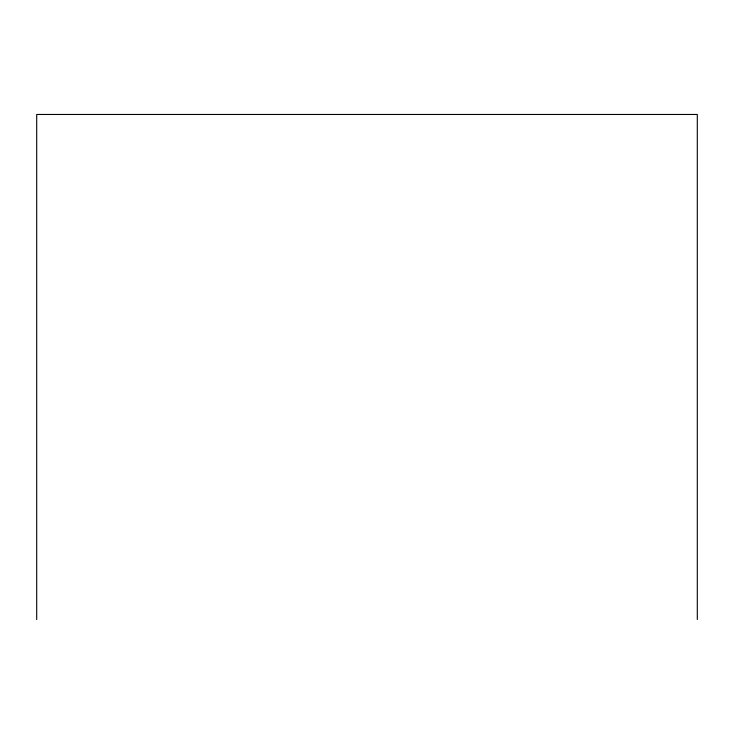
<?xml version="1.0" encoding="UTF-8"?>
<svg xmlns="http://www.w3.org/2000/svg" width="734" height="734" viewBox="0 0 734 734"><rect width="100%" height="100%" fill="white"/><g stroke="black" fill="none" stroke-linecap="round" stroke-linejoin="round"><path stroke-width="1.1" d="M697.3 619.533L697.3 114.467L36.7 114.467L36.7 619.533"/></g></svg>
